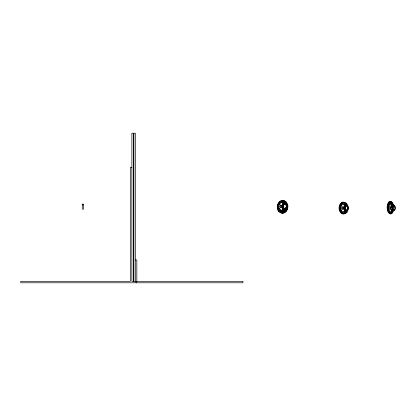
<?xml version="1.0" encoding="UTF-8"?>
<svg xmlns="http://www.w3.org/2000/svg" width="416" height="416" viewBox="0 0 416 416"><rect width="100%" height="100%" fill="white"/><g stroke="black" fill="none" stroke-linecap="round" stroke-linejoin="round"><path stroke-width="0.62" d="M339.576 208.094C340.059 207.277 339.581 208.915 339.69 207.802M393.188 210.345L392.179 212.503A5.174 2.584 -90 0 1 389.594 212.503L388.648 210.61A5.174 2.584 -90 0 1 388.648 205.436L389.594 203.544A5.174 2.584 -90 0 1 392.179 203.544L393.188 205.702M343.366 213.616L343.065 213.678M343.481 213.678L343.782 213.616M343.788 213.678L343.486 213.616M390.27 202.384L390.406 202.727M391.378 207.418A2.35 1.175 -90 0 1 391.498 206.846L391.924 205.988A2.35 1.175 -90 0 1 392.512 205.67M343.502 202.384L343.788 202.379L343.481 202.379M347.599 209.362A5.174 3.656 -90 0 1 347.235 210.61L345.894 212.503A5.174 3.656 -90 0 1 342.238 212.503L340.902 210.61A5.174 3.656 -90 0 1 340.902 205.436L342.238 203.544A5.174 3.656 -90 0 1 345.894 203.544L347.235 205.436A5.174 3.656 -90 0 1 347.599 206.684M345.826 210.293A2.35 1.664 -90 0 1 344.568 210.059L343.959 209.201A2.35 1.664 -90 0 1 343.959 206.846L344.568 205.988A2.35 1.664 -90 0 1 345.394 205.67M343.065 202.379L343.351 202.384M387.546 207.828L387.551 208.234M282.391 200.725L282.74 200.72M278.985 203.778L280.623 201.885A5.174 4.477 -90 0 1 285.106 201.885L286.744 203.778A5.174 4.477 -90 0 1 286.744 208.952L285.106 210.844A5.174 4.477 -90 0 1 280.623 210.844L278.985 208.952A5.174 4.477 -90 0 1 278.985 203.778A2.662 2.6 -8.4 0 0 282.043 205.192A2.35 2.038 -90 0 0 282.043 207.542L282.786 208.4M282.043 205.192L282.786 204.329A2.35 2.038 -90 0 1 283.806 204.017M287.258 206.164L287.56 206.378L287.253 206.575M347.968 208.265L347.974 207.792M131.872 167.274L130.395 167.274L130.395 281.31L20.8 281.31L20.8 282.792L242.949 282.792L242.949 281.31L131.872 281.31L131.872 133.208L133.723 133.208L133.723 281.31M82.254 204.844L83.366 204.844M344.479 205.665L345.592 205.665M135.356 259.964L136.838 259.964L136.838 281.544M277.664 207.121L277.326 207.23L277.623 207.355M390.406 213.335L390.26 213.616M391.685 209.685L391.924 210.059M392.2 205.936L392.2 210.491M391.092 205.936L391.092 210.413M345.592 205.743L345.592 204.922L344.479 204.922L344.479 207.381M344.479 209.139L344.479 210.22M283.78 205.525L283.78 209.482M282.672 206.003L282.672 209.482M135.356 281.31L135.356 133.208L133.874 133.208L133.874 281.31M83.366 209.482L83.366 204.105L82.254 204.105L82.254 209.482M136.562 282.693A0.738 0.738 0 0 1 135.824 282.693M283.041 207.423A2.116 1.83 -90 0 1 284.31 204.282A2.116 1.83 -90 0 1 286.432 206.731A2.116 1.83 -90 0 1 283.712 208.198M282.864 202.14A4.222 3.656 -90 0 1 286.4 205.27M286.4 207.459A4.222 3.656 -90 0 1 284.695 210.023M283.811 210.444A4.222 3.656 -90 0 1 282.864 210.59M281.918 210.444A4.222 3.656 -90 0 1 279.698 208.478M279.698 204.256A4.222 3.656 -90 0 1 281.918 202.285M284.331 208.634A2.35 2.038 -90 0 1 283.28 208.634M278.985 208.952A2.662 2.6 8.4 0 1 282.043 207.542M280.623 201.885A2.662 2.194 24 0 1 282.786 204.329M282.703 208.926A2.662 2.194 -24 0 1 280.623 210.844M285.106 210.844A2.662 1.628 -49.3 0 1 284.7 208.666M286.01 207.47A2.662 1.227 -76.1 0 1 286.744 208.952M286.744 203.778A2.662 1.227 76.1 0 1 286.01 205.26M284.825 204.329A2.662 1.628 49.3 0 1 285.106 201.885M285.839 210.886A5.886 5.101 -90 0 1 278.85 210.418A5.886 5.101 -90 0 1 278.85 202.337A5.886 5.101 -90 0 1 285.839 201.864M286.978 209.321A5.886 5.101 -90 0 1 286.166 210.543M284.809 201.885A5.174 4.477 -90 0 1 286.452 203.778M286.629 204.178A5.174 4.477 -90 0 1 286.9 205.026M286.9 207.704A5.174 4.477 -90 0 1 286.629 208.551M286.452 208.952A5.174 4.477 -90 0 1 284.809 210.844M283.218 209.472A1.045 0.79 -32.5 0 0 283.062 210.948A1.045 0.712 -40.8 0 0 283.925 210.101A1.045 0.712 -40.8 0 0 283.608 209.305A1.045 0.79 -32.5 0 0 283.41 209.373M286.452 205.686A1.045 0.463 85.3 0 1 287.03 206.367A1.045 0.463 -85.3 0 1 286.452 207.048M347.854 209.082A2.116 1.492 -90 0 1 345.597 209.643A2.116 1.492 -90 0 1 345.597 206.404A2.116 1.492 -90 0 1 347.854 206.965M348.005 207.475A2.116 1.492 -90 0 1 348.005 208.572M344.068 203.798A4.222 2.985 -90 0 1 346.653 205.91M346.653 210.137A4.222 2.985 -90 0 1 344.068 212.248M343.294 212.103A4.222 2.985 -90 0 1 341.479 210.137M341.479 205.91A4.222 2.985 -90 0 1 343.294 203.944M343.959 206.846A2.662 2.532 46.1 0 1 340.902 205.436M344.708 209.695A1.903 1.347 -90 0 1 344.427 209.394M344.214 208.998A1.903 1.347 -90 0 1 344.079 208.541M344.079 207.553A1.903 1.347 -90 0 1 344.214 207.095M340.902 210.61A2.662 2.532 -46.1 0 1 343.959 209.201M344.568 210.059A2.662 1.96 -40.2 0 1 342.238 212.503M342.238 203.544A2.662 1.96 40.2 0 1 344.568 205.988M345.894 212.503A2.662 1.16 -55.1 0 1 346.081 210.319M347.24 209.508A2.662 0.593 -77.3 0 1 347.235 210.61M347.235 205.436A2.662 0.593 77.3 0 1 347.24 206.539M346.081 205.728A2.662 1.16 55.1 0 1 345.894 203.544M344.718 213.725A5.886 4.165 -90 0 1 339.477 208.036A5.886 4.165 -90 0 1 344.718 202.348M346.585 212.202A5.886 4.165 -90 0 1 345.727 213.132M345.478 203.544A5.174 3.656 -90 0 1 346.819 205.436M346.819 210.61A5.174 3.656 -90 0 1 346.237 211.682M394.857 209.082A2.116 1.056 -90 0 1 393.26 209.643A2.116 1.056 -90 0 1 393.26 206.404A2.116 1.056 -90 0 1 394.857 206.965M390.884 203.798A4.222 2.111 -90 0 1 392.376 205.036M392.376 211.011A4.222 2.111 -90 0 1 390.884 212.248M390.338 212.103A4.222 2.111 -90 0 1 389.059 210.137M389.059 205.91A4.222 2.111 -90 0 1 390.338 203.944M391.498 206.846A2.662 2.293 65.1 0 1 388.648 205.436M393.432 210.98A5.886 2.943 -90 0 1 388.986 212.545A5.886 2.943 -90 0 1 388.986 203.523A5.886 2.943 -90 0 1 393.432 205.088M389.594 203.544A2.662 1.596 49.9 0 1 391.555 205.202M391.825 205.728A2.662 1.596 49.9 0 1 391.924 205.988M388.648 210.61A2.662 2.293 -65.1 0 1 391.238 209.144M391.825 210.319A2.662 1.596 -49.9 0 1 389.594 212.503M392.179 212.503A2.662 0.614 -58 0 1 392.943 210.319M392.943 205.728A2.662 0.614 58 0 1 392.179 203.544M391.134 213.725A5.886 2.943 -90 0 1 387.426 208.036A5.886 2.943 -90 0 1 391.134 202.348M392.818 210.293A2.35 1.175 -90 0 1 392.21 210.293M391.669 203.544A5.174 2.584 -90 0 1 392.205 204.365M392.205 211.682A5.174 2.584 -90 0 1 391.669 212.503M287.711 207.293A5.886 5.101 -90 0 1 280.062 212.394M279.006 211.458A5.886 5.101 -90 0 1 278.195 210.241M277.685 208.816A5.886 5.101 -90 0 1 277.514 207.293M277.534 206.783A5.886 5.101 -90 0 1 277.685 205.769M282.604 212.456A5.174 4.477 -90 0 1 281.445 212.28M280.935 211.546A2.662 2.194 -24 0 1 280.363 211.765M285.475 210.938A5.174 4.477 -90 0 1 284.549 211.765M283.468 212.28A5.174 4.477 -90 0 1 277.846 207.735M287.248 208.816A5.886 5.101 -90 0 1 280.368 212.737A5.886 5.101 -90 0 1 277.904 204.35M344.287 213.725A5.886 4.165 -90 0 1 339.045 208.036A5.886 4.165 -90 0 1 344.287 202.348M340.616 211.682A5.174 3.656 -90 0 1 341.375 203.544M393.567 205.213A2.116 1.056 -90 0 1 394.862 206.705M394.165 205.421A2.116 1.056 -90 0 1 394.659 206.705M393.364 205.213A2.116 1.056 -90 0 1 393.91 205.213M393.333 204.984A2.35 1.175 -90 0 1 394.81 207.251M389.828 201.578A5.886 2.943 -90 0 1 393.432 205.743M388.606 212.363A5.886 2.943 -90 0 1 387.53 204.318A5.886 2.943 -90 0 1 391.55 202.166M387.488 207.251A5.174 2.584 -90 0 1 390.744 202.259M387.197 207.204L387.343 207.485L387.197 207.204M388.003 207.974L388.149 208.255L388.003 207.974M390.77 202.441L390.915 202.727L390.78 202.384M389.964 201.666L390.104 201.958L389.964 201.666M390.77 213.496L390.91 213.788L390.77 213.496M339.134 207.974C339.305 208.827 339.669 207.381 339.134 207.974M343.902 202.441L344.146 202.701L343.918 202.384M339.992 207.974C340.158 208.827 340.532 207.376 339.992 207.974M282.662 200.782L283.036 200.954L282.662 200.782M277.581 206.315L277.956 206.487L277.581 206.315M277.872 206.315L278.247 206.487L277.872 206.315M282.116 212.763L282.49 212.935L282.116 212.763M282.412 212.763L282.786 212.935L282.412 212.763M343.902 213.496C344.058 214.365 344.443 212.919 343.902 213.496M282.37 211.838L282.74 212.025L282.37 211.838M282.667 211.838L283.036 212.025L282.667 211.838M287.456 206.305L287.825 206.492L287.456 206.305M283.78 204.105L282.672 204.105L282.672 204.844L283.78 204.844L283.78 204.105M392.2 205.114L391.092 205.114L391.092 205.858L392.2 205.858L392.2 205.114M286.042 207.86A2.116 1.83 -90 0 0 285.22 204.324A2.116 1.83 -90 0 0 282.979 206.913A2.116 1.83 -90 0 0 286.042 207.86M286.068 208.026A2.35 2.038 -90 0 0 285.158 204.095A2.35 2.038 -90 0 0 282.662 206.976A2.35 2.038 -90 0 0 286.068 208.026M278.439 203.434A5.886 5.101 90 0 0 282.854 212.264A5.886 5.101 90 0 0 287.274 203.434A5.886 5.101 90 0 0 278.439 203.434M281.065 206.367A1.045 1.04 -41.4 0 0 279.089 206.367A1.045 1.04 41.4 0 0 281.065 206.367M283.062 201.781A1.045 0.79 32.5 0 0 283.608 203.429A1.045 0.712 40.8 0 0 283.925 202.634A1.045 0.712 40.8 0 0 283.062 201.781M347.781 209.518A2.116 1.492 -90 0 0 347.116 205.982A2.116 1.492 -90 0 0 345.285 208.572A2.116 1.492 -90 0 0 347.781 209.518M347.734 209.685A2.35 1.664 -90 0 0 346.991 205.754A2.35 1.664 -90 0 0 344.952 208.634A2.35 1.664 -90 0 0 347.734 209.685M345.197 211.754A1.045 0.562 -49.1 0 0 345.119 210.964A1.045 0.671 -44.1 0 0 344.204 211.754A1.045 0.671 -44.1 0 0 344.344 212.607A1.045 0.562 -49.1 0 0 345.197 211.754M347.001 212.202A5.886 4.165 -90 0 0 345.134 202.348A5.886 4.165 -90 0 0 340.038 209.56A5.886 4.165 -90 0 0 347.001 212.202M343.044 208.026A1.045 1.024 69.6 0 0 341.099 208.026A1.045 1.024 -69.6 0 0 343.044 208.026M344.204 204.292A1.045 0.671 44.1 0 0 345.119 205.088A1.045 0.562 49.1 0 0 345.197 204.292A1.045 0.562 49.1 0 0 344.344 203.44A1.045 0.671 44.1 0 0 344.204 204.292M394.888 209.518A2.116 1.056 -90 0 0 394.415 205.982A2.116 1.056 -90 0 0 393.12 208.572A2.116 1.056 -90 0 0 394.888 209.518M394.768 209.685A2.35 1.175 -90 0 0 394.243 205.754A2.35 1.175 -90 0 0 392.803 208.634A2.35 1.175 -90 0 0 394.768 209.685M392.012 211.754A1.045 0.369 -53.8 0 0 392.174 210.964A1.045 0.499 -51 0 0 391.31 211.754A1.045 0.499 -51 0 0 391.222 212.607A1.045 0.369 -53.8 0 0 392.012 211.754M390.707 208.026A1.045 0.936 80.6 0 0 388.929 208.026A1.045 0.936 -80.6 0 0 390.707 208.026M391.31 204.292A1.045 0.499 51 0 0 392.174 205.088A1.045 0.369 53.8 0 0 392.012 204.292A1.045 0.369 53.8 0 0 391.222 203.44A1.045 0.499 51 0 0 391.31 204.292"/></g></svg>
